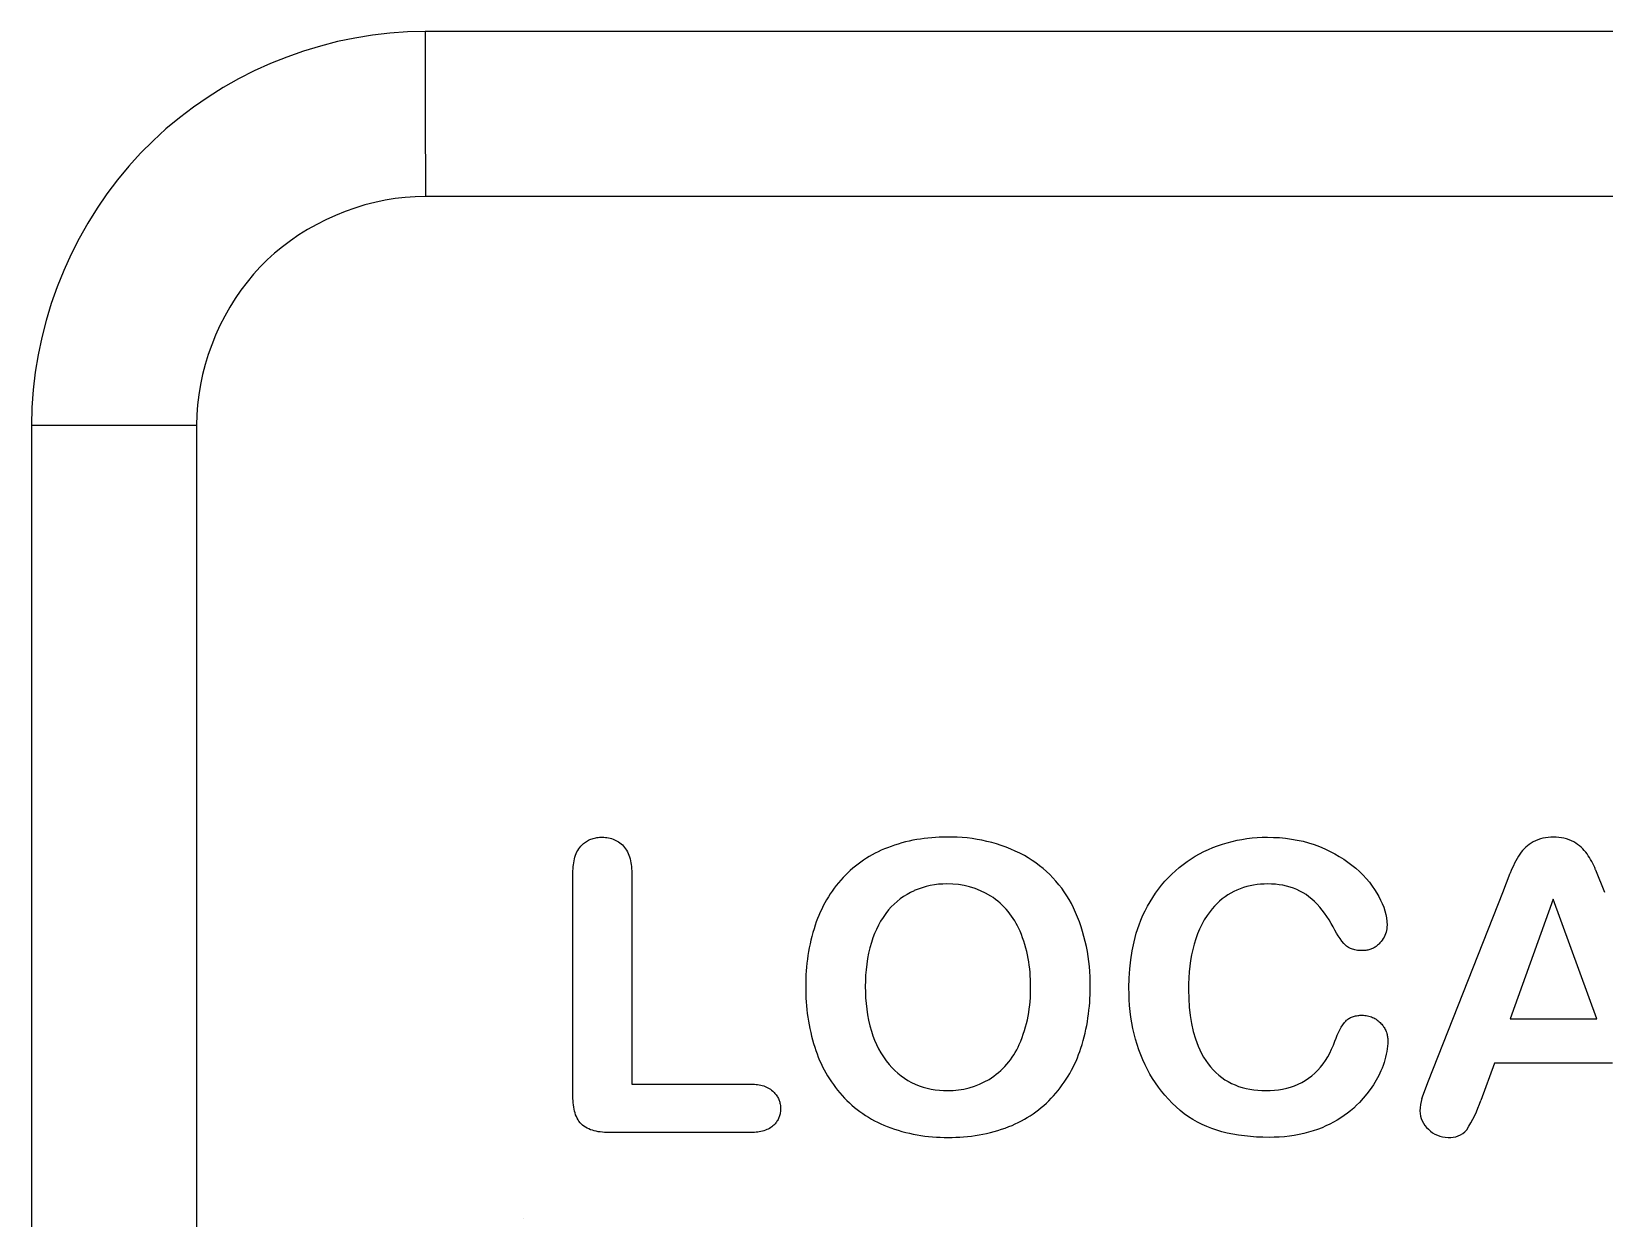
# Model space of a CAD drawing. Extents: x 0 to 290, y 0 to 931.
# Drawn here: x 182.75 to 189.14, y 795.19 to 800.02 of the extents above; entities that cross this region are included whole.
import ezdxf

# ---------------------------------------------------------------- set-up
doc = ezdxf.new("R2010")
doc.units = 0
doc.layers.add('-15N-THT. THIẾT BỊ ĐÓNG MỞ', color=40, linetype='CONTINUOUS')

# ---------------------------------------------------------------- blocks, each defined once
blk = doc.blocks.new('06 - N - SC VSD ATV630D55~D90N4')
at = {"layer": '-15N-THT. THIẾT BỊ ĐÓNG MỞ'}
for p, q in [((39.0642, 334.2934), (38.9938, 334.2787)), ((39.1351, 334.305), (39.0642, 334.2934)), ((39.2065, 334.3133), (39.1351, 334.305)), ((39.2782, 334.3184), (39.2065, 334.3133)), ((39.35, 334.3201), (39.2782, 334.3184)), ((46.15, 334.3201), (39.35, 334.3201)), ((39.35, 334.3201), (39.35, 334.3042)), ((39.35, 334.3042), (39.35, 334.285)), ((38.8554, 334.2399), (38.7875, 334.2161)), ((38.9242, 334.2609), (38.8554, 334.2399)), ((38.9938, 334.2787), (38.9242, 334.2609)), ((39.35, 334.285), (39.35, 334.2624)), ((39.35, 334.2624), (39.35, 334.2369)), ((39.35, 334.2369), (39.3501, 334.2083)), ((38.6554, 334.1595), (38.5913, 334.1269)), ((38.7208, 334.1892), (38.6554, 334.1595)), ((38.7875, 334.2161), (38.7208, 334.1892)), ((39.3501, 334.2083), (39.3501, 334.1769)), ((39.3501, 334.1769), (39.3501, 334.1429)), ((38.5913, 334.1269), (38.5287, 334.0917)), ((39.3501, 334.1429), (39.3501, 334.1064)), ((39.3501, 334.1064), (39.3501, 334.0677)), ((38.4678, 334.0536), (38.4087, 334.0129)), ((38.5287, 334.0917), (38.4678, 334.0536)), ((39.3501, 334.0677), (39.3501, 334.0267)), ((38.3515, 333.9697), (38.2965, 333.9239)), ((38.4087, 334.0129), (38.3515, 333.9697)), ((39.3501, 334.0267), (39.3502, 333.9839)), ((39.3502, 333.9839), (39.3502, 333.9394)), ((38.2965, 333.9239), (38.2437, 333.8758)), ((39.3502, 333.9394), (39.3502, 333.8934)), ((38.2437, 333.8758), (38.1932, 333.8252)), ((39.3502, 333.8934), (39.3502, 333.8461)), ((39.3502, 333.8461), (39.3503, 333.7978)), ((38.1932, 333.8252), (38.1452, 333.7725)), ((39.3503, 333.7978), (39.3503, 333.7487)), ((38.0997, 333.7176), (38.0566, 333.6606)), ((38.1452, 333.7725), (38.0997, 333.7176)), ((39.3503, 333.7487), (39.3503, 333.6991)), ((38.0566, 333.6606), (38.0162, 333.6017)), ((39.3095, 333.6483), (39.2687, 333.6454)), ((39.35, 333.6493), (39.3095, 333.6483)), ((46.1494, 333.6493), (39.35, 333.6493)), ((39.3503, 333.6991), (39.3503, 333.6493)), ((38.0162, 333.6017), (37.9783, 333.5409)), ((39.0244, 333.5884), (38.985, 333.5726)), ((39.0643, 333.6025), (39.0244, 333.5884)), ((39.1048, 333.6148), (39.0643, 333.6025)), ((39.1456, 333.6252), (39.1048, 333.6148)), ((39.1866, 333.6339), (39.1456, 333.6252)), ((39.2277, 333.6406), (39.1866, 333.6339)), ((39.2687, 333.6454), (39.2277, 333.6406)), ((37.9783, 333.5409), (37.9431, 333.4785)), ((38.9087, 333.536), (38.872, 333.5153)), ((38.9464, 333.5551), (38.9087, 333.536)), ((38.985, 333.5726), (38.9464, 333.5551)), ((37.9431, 333.4785), (37.9106, 333.4144)), ((38.8022, 333.4697), (38.7693, 333.4449)), ((38.8364, 333.4932), (38.8022, 333.4697)), ((38.872, 333.5153), (38.8364, 333.4932)), ((37.9106, 333.4144), (37.881, 333.349)), ((38.7079, 333.3915), (38.6793, 333.3629)), ((38.7379, 333.4188), (38.7079, 333.3915)), ((38.7693, 333.4449), (38.7379, 333.4188)), ((37.881, 333.349), (37.8542, 333.2823)), ((38.652, 333.333), (38.626, 333.3017)), ((38.6793, 333.3629), (38.652, 333.333)), ((37.8542, 333.2823), (37.8303, 333.2145)), ((38.6012, 333.269), (38.5778, 333.2349)), ((38.626, 333.3017), (38.6012, 333.269)), ((37.8303, 333.2145), (37.8094, 333.1457)), ((38.5557, 333.1995), (38.535, 333.1627)), ((38.5778, 333.2349), (38.5557, 333.1995)), ((37.8094, 333.1457), (37.7915, 333.0761)), ((38.535, 333.1627), (38.5158, 333.1249)), ((37.7915, 333.0761), (37.7768, 333.0058)), ((38.4982, 333.0863), (38.4823, 333.0469)), ((38.5158, 333.1249), (38.4982, 333.0863)), ((38.4823, 333.0469), (38.4682, 333.0069)), ((37.7768, 333.0058), (37.7652, 332.9349)), ((38.4558, 332.9665), (38.4453, 332.9256)), ((38.4682, 333.0069), (38.4558, 332.9665)), ((37.7652, 332.9349), (37.7568, 332.8635)), ((38.4366, 332.8846), (38.4298, 332.8435)), ((38.4453, 332.9256), (38.4366, 332.8846)), ((37.7568, 332.8635), (37.7517, 332.7918)), ((38.4298, 332.8435), (38.4248, 332.8024)), ((37.7517, 332.7918), (37.7499, 332.72)), ((38.4218, 332.7615), (38.4207, 332.7193)), ((38.4248, 332.8024), (38.4218, 332.7615)), ((37.7499, 332.72), (37.7499, 325.92)), ((37.7499, 332.72), (37.7658, 332.72)), ((37.7658, 332.72), (37.7851, 332.72)), ((37.7851, 332.72), (37.8076, 332.7199)), ((37.8076, 332.7199), (37.8332, 332.7198)), ((37.8332, 332.7198), (37.8617, 332.7198)), ((37.8617, 332.7198), (37.8931, 332.7198)), ((37.8931, 332.7198), (37.9271, 332.7198)), ((37.9271, 332.7198), (37.9636, 332.7197)), ((37.9636, 332.7197), (38.0024, 332.7197)), ((38.0024, 332.7197), (38.0433, 332.7197)), ((38.0433, 332.7197), (38.0861, 332.7196)), ((38.0861, 332.7196), (38.1307, 332.7196)), ((38.1307, 332.7196), (38.1767, 332.7195)), ((38.1767, 332.7195), (38.224, 332.7195)), ((38.224, 332.7195), (38.2723, 332.7195)), ((38.2723, 332.7195), (38.3213, 332.7194)), ((38.3213, 332.7194), (38.3709, 332.7194)), ((38.3709, 332.7194), (38.4207, 332.7193)), ((38.4207, 332.7194), (38.4207, 325.92)), ((40.001, 331.0254), (40.0051, 331.0282)), ((40.0051, 331.0282), (40.0094, 331.0307)), ((40.0094, 331.0307), (40.0138, 331.033)), ((40.0138, 331.033), (40.0183, 331.0351)), ((40.0183, 331.0351), (40.0229, 331.037)), ((40.0229, 331.037), (40.0276, 331.0387)), ((40.0276, 331.0387), (40.0324, 331.0403)), ((40.0324, 331.0403), (40.0374, 331.0416)), ((40.0374, 331.0416), (40.0424, 331.0426)), ((40.0424, 331.0426), (40.0475, 331.0435)), ((40.0475, 331.0435), (40.0526, 331.0442)), ((40.0526, 331.0442), (40.0578, 331.0446)), ((40.0578, 331.0446), (40.063, 331.0449)), ((40.063, 331.0449), (40.0683, 331.045)), ((40.0683, 331.045), (40.075, 331.0448)), ((40.0683, 331.045), (40.0683, 331.045)), ((40.075, 331.0448), (40.0816, 331.0444)), ((40.0816, 331.0444), (40.0882, 331.0436)), ((40.0882, 331.0436), (40.0946, 331.0425)), ((40.0946, 331.0425), (40.1009, 331.0411)), ((40.1009, 331.0411), (40.1071, 331.0394)), ((40.1071, 331.0394), (40.1131, 331.0373)), ((40.1131, 331.0373), (40.119, 331.0349)), ((40.119, 331.0349), (40.1248, 331.0322)), ((40.1248, 331.0322), (40.1303, 331.029)), ((40.1303, 331.029), (40.1357, 331.0256)), ((41.4695, 331.045), (41.4695, 331.045)), ((42.6084, 331.0226), (42.6282, 331.0278)), ((42.6282, 331.0278), (42.6482, 331.0324)), ((42.6482, 331.0324), (42.6684, 331.0362)), ((42.6684, 331.0362), (42.6888, 331.0394)), ((42.6888, 331.0394), (42.7093, 331.0419)), ((42.7093, 331.0419), (42.73, 331.0436)), ((42.73, 331.0436), (42.7508, 331.0447)), ((42.7508, 331.0447), (42.7717, 331.045)), ((42.7717, 331.045), (42.7965, 331.0445)), ((42.7717, 331.045), (42.7717, 331.045)), ((42.7965, 331.0445), (42.8211, 331.0432)), ((42.8211, 331.0432), (42.8454, 331.0409)), ((42.8454, 331.0409), (42.8694, 331.0377)), ((42.8694, 331.0377), (42.8931, 331.0335)), ((42.8931, 331.0335), (42.9164, 331.0283)), ((42.9164, 331.0283), (42.9393, 331.0221)), ((43.9339, 331.045), (43.9339, 331.045)), ((39.9561, 330.9568), (39.9582, 330.9642)), ((39.9582, 330.9642), (39.9605, 330.9714)), ((39.9605, 330.9714), (39.9632, 330.9784)), ((39.9632, 330.9784), (39.9663, 330.9851)), ((39.9663, 330.9851), (39.9697, 330.9916)), ((39.9697, 330.9916), (39.9735, 330.9977)), ((39.9735, 330.9977), (39.9777, 331.0034)), ((39.9777, 331.0034), (39.9822, 331.0088)), ((39.9822, 331.0088), (39.9857, 331.0125)), ((39.9822, 331.0088), (39.9822, 331.0088)), ((39.9857, 331.0125), (39.9893, 331.016)), ((39.9893, 331.016), (39.993, 331.0193)), ((39.993, 331.0193), (39.9969, 331.0224)), ((39.9969, 331.0224), (40.001, 331.0254)), ((40.1357, 331.0256), (40.1409, 331.0218)), ((40.1409, 331.0218), (40.1459, 331.0177)), ((40.1459, 331.0177), (40.1507, 331.0134)), ((40.1507, 331.0134), (40.1552, 331.0088)), ((40.1552, 331.0088), (40.1599, 331.0034)), ((40.1552, 331.0088), (40.1552, 331.0088)), ((40.1599, 331.0034), (40.1642, 330.9977)), ((40.1642, 330.9977), (40.1681, 330.9917)), ((40.1681, 330.9917), (40.1717, 330.9854)), ((40.1717, 330.9854), (40.1749, 330.9787)), ((40.1749, 330.9787), (40.1777, 330.9718)), ((40.1777, 330.9718), (40.1802, 330.9646)), ((40.1802, 330.9646), (40.1824, 330.9571)), ((41.2281, 331.0023), (41.2281, 331.0023)), ((41.7842, 330.9702), (41.7842, 330.9702)), ((42.4617, 330.9568), (42.4786, 330.9674)), ((42.4786, 330.9674), (42.496, 330.9772)), ((42.496, 330.9772), (42.5138, 330.9864)), ((42.5138, 330.9864), (42.532, 330.9949)), ((42.532, 330.9949), (42.5505, 331.0028)), ((42.5505, 331.0028), (42.5696, 331.0101)), ((42.5505, 331.0028), (42.5505, 331.0028)), ((42.5696, 331.0101), (42.5889, 331.0167)), ((42.5889, 331.0167), (42.6084, 331.0226)), ((42.9393, 331.0221), (42.9619, 331.0149)), ((42.9619, 331.0149), (42.9839, 331.0068)), ((42.9839, 331.0068), (43.0055, 330.9975)), ((43.0055, 330.9975), (43.0266, 330.9874)), ((43.0266, 330.9874), (43.0455, 330.9773)), ((43.0266, 330.9874), (43.0266, 330.9874)), ((43.0455, 330.9773), (43.0638, 330.9667)), ((43.0638, 330.9667), (43.0816, 330.9556)), ((43.7973, 330.9765), (43.7973, 330.9765)), ((43.851, 331.0257), (43.851, 331.0257)), ((44.0168, 331.0257), (44.0168, 331.0257)), ((44.0705, 330.9773), (44.0705, 330.9773)), ((39.95, 330.9001), (39.9501, 330.9086)), ((39.95, 329.9915), (39.95, 330.9001)), ((39.95, 330.9001), (39.95, 330.9001)), ((39.9501, 330.9086), (39.9505, 330.917)), ((39.9505, 330.917), (39.951, 330.9253)), ((39.951, 330.9253), (39.9519, 330.9334)), ((39.9519, 330.9334), (39.953, 330.9414)), ((39.953, 330.9414), (39.9544, 330.9491)), ((39.9544, 330.9491), (39.9561, 330.9568)), ((40.1824, 330.9571), (40.1842, 330.9495)), ((40.1842, 330.9495), (40.1858, 330.9415)), ((40.1858, 330.9415), (40.187, 330.9335)), ((40.187, 330.9335), (40.1879, 330.9253)), ((40.1879, 330.9253), (40.1885, 330.917)), ((40.1885, 330.917), (40.1889, 330.9086)), ((40.1889, 330.9086), (40.189, 330.9001)), ((40.189, 330.9001), (40.189, 330.0414)), ((40.189, 330.9001), (40.189, 330.9001)), ((42.3835, 330.8949), (42.3982, 330.9086)), ((42.3982, 330.9086), (42.4134, 330.9216)), ((42.4134, 330.9216), (42.4291, 330.9339)), ((42.4291, 330.9339), (42.4451, 330.9457)), ((42.4451, 330.9457), (42.4617, 330.9568)), ((43.0816, 330.9556), (43.0987, 330.9439)), ((43.0987, 330.9439), (43.1151, 330.9316)), ((43.1151, 330.9316), (43.1309, 330.9188)), ((43.1309, 330.9188), (43.1459, 330.9054)), ((43.1459, 330.9054), (43.1602, 330.8914)), ((43.7279, 330.8205), (43.7585, 330.8993)), ((43.7585, 330.8993), (43.7585, 330.8993)), ((44.1053, 330.913), (44.1415, 330.8221)), ((44.1053, 330.913), (44.1053, 330.913)), ((41.0476, 330.881), (41.0476, 330.881)), ((41.4695, 330.8551), (41.4695, 330.8551)), ((42.3172, 330.8177), (42.3293, 330.8343)), ((42.3293, 330.8343), (42.342, 330.8503)), ((42.342, 330.8503), (42.3554, 330.8658)), ((42.3554, 330.8658), (42.3693, 330.8808)), ((42.3693, 330.8808), (42.3835, 330.8949)), ((42.3693, 330.8808), (42.3693, 330.8808)), ((42.661, 330.8356), (42.6481, 330.8302)), ((42.6742, 330.8402), (42.661, 330.8356)), ((42.6876, 330.8442), (42.6742, 330.8402)), ((42.7014, 330.8476), (42.6876, 330.8442)), ((42.7154, 330.8503), (42.7014, 330.8476)), ((42.7296, 330.8524), (42.7154, 330.8503)), ((42.7441, 330.8539), (42.7296, 330.8524)), ((42.7586, 330.8548), (42.7441, 330.8539)), ((42.7733, 330.8551), (42.7586, 330.8548)), ((42.7889, 330.8547), (42.7733, 330.8551)), ((42.7733, 330.8551), (42.7733, 330.8551)), ((42.8043, 330.8537), (42.7889, 330.8547)), ((42.8196, 330.852), (42.8043, 330.8537)), ((42.8346, 330.8497), (42.8196, 330.852)), ((42.8493, 330.8465), (42.8346, 330.8497)), ((42.8636, 330.8426), (42.8493, 330.8465)), ((42.8776, 330.8379), (42.8636, 330.8426)), ((42.8911, 330.8325), (42.8776, 330.8379)), ((43.1602, 330.8914), (43.1736, 330.8769)), ((43.1736, 330.8769), (43.1863, 330.8617)), ((43.1863, 330.8617), (43.198, 330.846)), ((43.198, 330.846), (43.2075, 330.8321)), ((43.198, 330.846), (43.198, 330.846)), ((41.3367, 330.8277), (41.3367, 330.8277)), ((41.6474, 330.806), (41.6474, 330.806)), ((42.2846, 330.765), (42.2948, 330.783)), ((42.2948, 330.783), (42.3057, 330.8006)), ((42.3057, 330.8006), (42.3172, 330.8177)), ((42.5671, 330.7751), (42.5571, 330.7649)), ((42.5775, 330.7848), (42.5671, 330.7751)), ((42.5884, 330.7939), (42.5775, 330.7848)), ((42.5996, 330.8024), (42.5884, 330.7939)), ((42.6112, 330.8104), (42.5996, 330.8024)), ((42.6232, 330.8176), (42.6112, 330.8104)), ((42.6355, 330.8243), (42.6232, 330.8176)), ((42.6481, 330.8302), (42.6355, 330.8243)), ((42.9041, 330.8263), (42.8911, 330.8325)), ((42.9166, 330.8194), (42.9041, 330.8263)), ((42.9287, 330.8116), (42.9166, 330.8194)), ((42.9405, 330.8029), (42.9287, 330.8116)), ((42.9287, 330.8116), (42.9287, 330.8116)), ((42.952, 330.7934), (42.9405, 330.8029)), ((42.9632, 330.7832), (42.952, 330.7934)), ((42.974, 330.7723), (42.9632, 330.7832)), ((42.9844, 330.7607), (42.974, 330.7723)), ((43.2075, 330.8321), (43.2163, 330.8181)), ((43.2163, 330.8181), (43.2245, 330.8039)), ((43.2245, 330.8039), (43.2319, 330.7897)), ((43.2319, 330.7897), (43.2385, 330.7753)), ((43.2385, 330.7753), (43.2442, 330.7607)), ((43.4261, 330.0543), (43.7279, 330.8205)), ((43.7279, 330.8205), (43.7279, 330.8205)), ((43.9323, 330.7931), (43.7576, 330.3062)), ((43.9323, 330.7931), (43.9323, 330.7931)), ((44.1102, 330.3062), (43.9323, 330.7931)), ((41.2323, 330.7495), (41.2323, 330.7495)), ((41.9838, 330.7585), (41.9838, 330.7585)), ((42.2503, 330.6884), (42.2579, 330.7082)), ((42.2579, 330.7082), (42.2662, 330.7275)), ((42.2662, 330.7275), (42.2751, 330.7464)), ((42.2751, 330.7464), (42.2846, 330.765)), ((42.5153, 330.709), (42.5052, 330.6908)), ((42.5265, 330.7265), (42.5153, 330.709)), ((42.5385, 330.743), (42.5265, 330.7265)), ((42.5476, 330.7542), (42.5385, 330.743)), ((42.5385, 330.743), (42.5385, 330.743)), ((42.5571, 330.7649), (42.5476, 330.7542)), ((42.9944, 330.7485), (42.9844, 330.7607)), ((43.0041, 330.7358), (42.9944, 330.7485)), ((43.0133, 330.7225), (43.0041, 330.7358)), ((43.0221, 330.7089), (43.0133, 330.7225)), ((43.0306, 330.6948), (43.0221, 330.7089)), ((43.2442, 330.7607), (43.249, 330.7461)), ((43.249, 330.7461), (43.2528, 330.7314)), ((43.2528, 330.7314), (43.2556, 330.7167)), ((43.2556, 330.7167), (43.2573, 330.7021)), ((40.9343, 330.6877), (40.9343, 330.6877)), ((41.7668, 330.6625), (41.7668, 330.6625)), ((42.2297, 330.6195), (42.2391, 330.6545)), ((42.2391, 330.6545), (42.2503, 330.6884)), ((42.2503, 330.6884), (42.2503, 330.6884)), ((42.4878, 330.652), (42.4804, 330.6316)), ((42.496, 330.6717), (42.4878, 330.652)), ((42.5052, 330.6908), (42.496, 330.6717)), ((43.0386, 330.6802), (43.0306, 330.6948)), ((43.0455, 330.6676), (43.0386, 330.6802)), ((43.0386, 330.6802), (43.0386, 330.6802)), ((43.0526, 330.6554), (43.0455, 330.6676)), ((43.0598, 330.6437), (43.0526, 330.6554)), ((43.0672, 330.6327), (43.0598, 330.6437)), ((43.2491, 330.6456), (43.2459, 330.6391)), ((43.2518, 330.6523), (43.2491, 330.6456)), ((43.254, 330.6592), (43.2518, 330.6523)), ((43.2557, 330.6661), (43.254, 330.6592)), ((43.2569, 330.6732), (43.2557, 330.6661)), ((43.2576, 330.6803), (43.2569, 330.6732)), ((43.2573, 330.7021), (43.2578, 330.6877)), ((43.2578, 330.6877), (43.2576, 330.6803)), ((43.2578, 330.6877), (43.2578, 330.6877)), ((41.1629, 330.6176), (41.1629, 330.6176)), ((42.2164, 330.547), (42.2221, 330.5837)), ((42.2221, 330.5837), (42.2297, 330.6195)), ((42.4685, 330.5889), (42.4637, 330.5668)), ((42.474, 330.6105), (42.4685, 330.5889)), ((42.4804, 330.6316), (42.474, 330.6105)), ((43.0746, 330.6225), (43.0672, 330.6327)), ((43.0821, 330.6135), (43.0746, 330.6225)), ((43.0896, 330.6056), (43.0821, 330.6135)), ((43.093, 330.6026), (43.0896, 330.6056)), ((43.0896, 330.6056), (43.0896, 330.6056)), ((43.0967, 330.5998), (43.093, 330.6026)), ((43.1006, 330.5973), (43.0967, 330.5998)), ((43.1046, 330.595), (43.1006, 330.5973)), ((43.1089, 330.5929), (43.1046, 330.595)), ((43.1134, 330.5911), (43.1089, 330.5929)), ((43.118, 330.5895), (43.1134, 330.5911)), ((43.1227, 330.5881), (43.118, 330.5895)), ((43.1276, 330.5869), (43.1227, 330.5881)), ((43.1325, 330.5859), (43.1276, 330.5869)), ((43.1376, 330.5851), (43.1325, 330.5859)), ((43.1428, 330.5846), (43.1376, 330.5851)), ((43.1481, 330.5842), (43.1428, 330.5846)), ((43.1534, 330.5839), (43.1481, 330.5842)), ((43.1589, 330.5839), (43.1534, 330.5839)), ((43.1631, 330.5839), (43.1589, 330.5839)), ((43.1589, 330.5838), (43.1589, 330.5838)), ((43.1672, 330.5842), (43.1631, 330.5839)), ((43.1714, 330.5846), (43.1672, 330.5842)), ((43.1755, 330.5852), (43.1714, 330.5846)), ((43.1796, 330.586), (43.1755, 330.5852)), ((43.1836, 330.587), (43.1796, 330.586)), ((43.1876, 330.5881), (43.1836, 330.587)), ((43.1915, 330.5895), (43.1876, 330.5881)), ((43.1953, 330.591), (43.1915, 330.5895)), ((43.199, 330.5926), (43.1953, 330.591)), ((43.2026, 330.5945), (43.199, 330.5926)), ((43.2062, 330.5965), (43.2026, 330.5945)), ((43.2097, 330.5987), (43.2062, 330.5965)), ((43.2131, 330.6011), (43.2097, 330.5987)), ((43.2164, 330.6036), (43.2131, 330.6011)), ((43.2197, 330.6063), (43.2164, 330.6036)), ((43.2228, 330.6092), (43.2197, 330.6063)), ((43.2259, 330.6121), (43.2228, 330.6092)), ((43.2289, 330.6152), (43.2259, 330.6121)), ((43.2337, 330.6208), (43.2289, 330.6152)), ((43.2289, 330.6152), (43.2289, 330.6152)), ((43.2382, 330.6267), (43.2337, 330.6208)), ((43.2423, 330.6327), (43.2382, 330.6267)), ((43.2459, 330.6391), (43.2423, 330.6327)), ((42.2123, 330.5097), (42.2164, 330.547)), ((42.4567, 330.5211), (42.4543, 330.4977)), ((42.4598, 330.5442), (42.4567, 330.5211)), ((42.4637, 330.5668), (42.4598, 330.5442)), ((42.2092, 330.4333), (42.2099, 330.4718)), ((42.2099, 330.4718), (42.2123, 330.5097)), ((42.4527, 330.4738), (42.4517, 330.4497)), ((42.4543, 330.4977), (42.4527, 330.4738)), ((40.8957, 330.4382), (40.8957, 330.4382)), ((41.1379, 330.4382), (41.1379, 330.4382)), ((41.8092, 330.4382), (41.8092, 330.4382)), ((42.0514, 330.4365), (42.0514, 330.4365)), ((42.2094, 330.409), (42.2092, 330.4333)), ((42.2092, 330.4333), (42.2092, 330.4333)), ((42.2103, 330.3848), (42.2094, 330.409)), ((42.4517, 330.4497), (42.4514, 330.4253)), ((42.4514, 330.4253), (42.4521, 330.3896)), ((42.4514, 330.4253), (42.4514, 330.4253)), ((42.4521, 330.3896), (42.4542, 330.3546)), ((42.2118, 330.3608), (42.2103, 330.3848)), ((42.2141, 330.337), (42.2118, 330.3608)), ((42.217, 330.3135), (42.2141, 330.337)), ((42.4542, 330.3546), (42.4579, 330.3205)), ((42.2207, 330.2903), (42.217, 330.3135)), ((42.2252, 330.2675), (42.2207, 330.2903)), ((42.2303, 330.2456), (42.2252, 330.2675)), ((42.2252, 330.2675), (42.2252, 330.2675)), ((42.4579, 330.3205), (42.4632, 330.2874)), ((42.4632, 330.2874), (42.4702, 330.2555)), ((43.0603, 330.2514), (43.0658, 330.2623)), ((43.0658, 330.2623), (43.0717, 330.2728)), ((43.0717, 330.2728), (43.0779, 330.2826)), ((43.0779, 330.2826), (43.0846, 330.2919)), ((43.0846, 330.2919), (43.0871, 330.295)), ((43.0846, 330.2919), (43.0846, 330.2919)), ((43.0871, 330.295), (43.0898, 330.2979)), ((43.0898, 330.2979), (43.0927, 330.3007)), ((43.0927, 330.3007), (43.0958, 330.3033)), ((43.0958, 330.3033), (43.099, 330.3058)), ((43.099, 330.3058), (43.1024, 330.308)), ((43.1024, 330.308), (43.1059, 330.3101)), ((43.1059, 330.3101), (43.1096, 330.312)), ((43.1096, 330.312), (43.1134, 330.3137)), ((43.1134, 330.3137), (43.1173, 330.3152)), ((43.1173, 330.3152), (43.1214, 330.3166)), ((43.1214, 330.3166), (43.1256, 330.3177)), ((43.1256, 330.3177), (43.1299, 330.3188)), ((43.1299, 330.3188), (43.1343, 330.3196)), ((43.1343, 330.3196), (43.1387, 330.3203)), ((43.1387, 330.3203), (43.1433, 330.3208)), ((43.1433, 330.3208), (43.1479, 330.3212)), ((43.1479, 330.3212), (43.1525, 330.3214)), ((43.1525, 330.3214), (43.1572, 330.3215)), ((43.1572, 330.3215), (43.1627, 330.3213)), ((43.1572, 330.3215), (43.1572, 330.3215)), ((43.1627, 330.3213), (43.1681, 330.3209)), ((43.1681, 330.3209), (43.1734, 330.3202)), ((43.1734, 330.3202), (43.1787, 330.3193)), ((43.1787, 330.3193), (43.1839, 330.318)), ((43.1839, 330.318), (43.189, 330.3166)), ((43.189, 330.3166), (43.194, 330.3147)), ((43.194, 330.3147), (43.199, 330.3127)), ((43.199, 330.3127), (43.2038, 330.3104)), ((43.2038, 330.3104), (43.2085, 330.3077)), ((43.2085, 330.3077), (43.2131, 330.3049)), ((43.2131, 330.3049), (43.2176, 330.3018)), ((43.2176, 330.3018), (43.2219, 330.2985)), ((43.2219, 330.2985), (43.2261, 330.295)), ((43.2261, 330.295), (43.2301, 330.2912)), ((43.2301, 330.2913), (43.2301, 330.2913)), ((43.2301, 330.2912), (43.2332, 330.2882)), ((43.2332, 330.2882), (43.2361, 330.285)), ((43.2361, 330.285), (43.239, 330.2817)), ((43.239, 330.2817), (43.2416, 330.2782)), ((43.2416, 330.2782), (43.2441, 330.2748)), ((43.2441, 330.2748), (43.2465, 330.2712)), ((43.2465, 330.2712), (43.2486, 330.2674)), ((43.2486, 330.2674), (43.2506, 330.2637)), ((43.2506, 330.2637), (43.2524, 330.2599)), ((43.2524, 330.2599), (43.2541, 330.2559)), ((43.7576, 330.3062), (43.7576, 330.3062)), ((43.7576, 330.3062), (44.1102, 330.3062)), ((44.1102, 330.3062), (44.1102, 330.3062)), ((41.1628, 330.2562), (41.1628, 330.2562)), ((41.7634, 330.2023), (41.7634, 330.2023)), ((42.236, 330.2239), (42.2303, 330.2456)), ((42.2423, 330.2025), (42.236, 330.2239)), ((42.2494, 330.1814), (42.2423, 330.2025)), ((42.4702, 330.2555), (42.4792, 330.225)), ((42.4792, 330.225), (42.49, 330.1959)), ((42.49, 330.1959), (42.4969, 330.1805)), ((42.49, 330.1959), (42.49, 330.1959)), ((43.0328, 330.1833), (43.0398, 330.1996)), ((43.0398, 330.1996), (43.0461, 330.2164)), ((43.0461, 330.2164), (43.0505, 330.2283)), ((43.0461, 330.2164), (43.0461, 330.2164)), ((43.0505, 330.2283), (43.0552, 330.24)), ((43.0552, 330.24), (43.0603, 330.2514)), ((43.2541, 330.2559), (43.2556, 330.2519)), ((43.2556, 330.2519), (43.2569, 330.2478)), ((43.2569, 330.2478), (43.258, 330.2436)), ((43.258, 330.2436), (43.2589, 330.2394)), ((43.26, 330.1958), (43.2588, 330.1847)), ((43.2589, 330.2394), (43.2597, 330.2351)), ((43.2597, 330.2351), (43.2603, 330.2308)), ((43.2608, 330.2068), (43.26, 330.1958)), ((43.2603, 330.2308), (43.2607, 330.2264)), ((43.2607, 330.2264), (43.261, 330.222)), ((43.2611, 330.2176), (43.2608, 330.2068)), ((43.261, 330.222), (43.2611, 330.2176)), ((43.2611, 330.2176), (43.2611, 330.2176)), ((40.9326, 330.191), (40.9326, 330.191)), ((42.0141, 330.1879), (42.0141, 330.1879)), ((42.2571, 330.1606), (42.2494, 330.1814)), ((42.2656, 330.1401), (42.2571, 330.1606)), ((42.2748, 330.1201), (42.2656, 330.1401)), ((42.4969, 330.1805), (42.5044, 330.1656)), ((42.5044, 330.1656), (42.5124, 330.1512)), ((42.5124, 330.1512), (42.5211, 330.1374)), ((42.5211, 330.1374), (42.5304, 330.1241)), ((42.9979, 330.1236), (43.0077, 330.1376)), ((43.0077, 330.1376), (43.0168, 330.1522)), ((43.0168, 330.1522), (43.0251, 330.1675)), ((43.0251, 330.1675), (43.0328, 330.1833)), ((43.249, 330.14), (43.2456, 330.1288)), ((43.2521, 330.1512), (43.249, 330.14)), ((43.2548, 330.1625), (43.2521, 330.1512)), ((43.257, 330.1736), (43.2548, 330.1625)), ((43.2588, 330.1847), (43.257, 330.1736)), ((41.2345, 330.1211), (41.2345, 330.1211)), ((42.2844, 330.1011), (42.2748, 330.1201)), ((42.2748, 330.1201), (42.2748, 330.1201)), ((42.2946, 330.0824), (42.2844, 330.1011)), ((42.3055, 330.0642), (42.2946, 330.0824)), ((42.5304, 330.1241), (42.5404, 330.1115)), ((42.5404, 330.1115), (42.551, 330.0995)), ((42.551, 330.0995), (42.5622, 330.0884)), ((42.5622, 330.0884), (42.574, 330.0779)), ((42.574, 330.0779), (42.5863, 330.0682)), ((42.5863, 330.0682), (42.5992, 330.0594)), ((42.9391, 330.0655), (42.9522, 330.0755)), ((42.9522, 330.0755), (42.9646, 330.0863)), ((42.9646, 330.0863), (42.9764, 330.0979)), ((42.9764, 330.0979), (42.9875, 330.1103)), ((42.9875, 330.1103), (42.9979, 330.1236)), ((43.224, 330.076), (43.2138, 330.0569)), ((43.2329, 330.0953), (43.224, 330.076)), ((43.2375, 330.1064), (43.2329, 330.0953)), ((43.2329, 330.0953), (43.2329, 330.0953)), ((43.2417, 330.1176), (43.2375, 330.1064)), ((43.2456, 330.1288), (43.2417, 330.1176)), ((43.6949, 330.1267), (43.6385, 329.9754)), ((44.1745, 330.1267), (43.6949, 330.1267)), ((43.6949, 330.1267), (43.6949, 330.1267)), ((40.189, 330.0414), (40.6735, 330.0414)), ((40.189, 330.0414), (40.189, 330.0414)), ((40.6735, 330.0414), (40.6804, 330.0412)), ((40.6735, 330.0414), (40.6735, 330.0414)), ((40.6804, 330.0412), (40.6872, 330.0409)), ((40.6872, 330.0409), (40.6939, 330.0404)), ((40.6939, 330.0404), (40.7005, 330.0396)), ((40.7005, 330.0396), (40.707, 330.0386)), ((40.707, 330.0386), (40.7133, 330.0373)), ((40.7133, 330.0373), (40.7194, 330.0357)), ((40.7194, 330.0357), (40.7254, 330.0339)), ((40.7254, 330.0339), (40.7312, 330.0317)), ((40.7312, 330.0317), (40.7369, 330.0293)), ((40.7369, 330.0293), (40.7424, 330.0267)), ((40.7424, 330.0267), (40.7476, 330.0236)), ((40.7476, 330.0236), (40.7526, 330.0204)), ((40.7526, 330.0204), (40.7574, 330.0168)), ((40.7574, 330.0168), (40.7619, 330.013)), ((40.7619, 330.013), (40.765, 330.0101)), ((40.7619, 330.013), (40.7619, 330.013)), ((40.765, 330.0101), (40.768, 330.007)), ((40.768, 330.007), (40.7709, 330.0038)), ((40.7709, 330.0038), (40.7736, 330.0006)), ((41.3407, 330.0414), (41.3407, 330.0414)), ((41.4727, 330.0148), (41.4727, 330.0148)), ((41.6409, 330.0607), (41.6409, 330.0607)), ((42.3169, 330.0465), (42.3055, 330.0642)), ((42.3289, 330.0292), (42.3169, 330.0465)), ((42.3416, 330.0125), (42.3289, 330.0292)), ((42.3548, 329.9963), (42.3416, 330.0125)), ((42.5992, 330.0594), (42.6125, 330.0514)), ((42.5992, 330.0594), (42.5992, 330.0594)), ((42.6125, 330.0514), (42.6262, 330.0443)), ((42.6262, 330.0443), (42.6403, 330.038)), ((42.6403, 330.038), (42.6548, 330.0324)), ((42.6548, 330.0324), (42.6697, 330.0276)), ((42.6697, 330.0276), (42.685, 330.0236)), ((42.685, 330.0236), (42.7006, 330.0204)), ((42.7006, 330.0204), (42.7165, 330.0179)), ((42.7165, 330.0179), (42.7326, 330.0162)), ((42.7326, 330.0162), (42.7489, 330.0151)), ((42.7489, 330.0151), (42.7653, 330.0148)), ((42.7653, 330.0148), (42.7827, 330.0152)), ((42.7653, 330.0148), (42.7653, 330.0148)), ((42.7827, 330.0152), (42.8, 330.0163)), ((42.8, 330.0163), (42.8169, 330.0183)), ((42.8169, 330.0183), (42.8336, 330.0211)), ((42.8336, 330.0211), (42.85, 330.0248)), ((42.85, 330.0248), (42.866, 330.0293)), ((42.866, 330.0293), (42.8817, 330.0348)), ((42.8817, 330.0348), (42.8969, 330.0412)), ((42.8969, 330.0412), (42.9115, 330.0484)), ((42.9115, 330.0484), (42.9256, 330.0566)), ((42.9256, 330.0566), (42.9391, 330.0655)), ((42.9391, 330.0655), (42.9391, 330.0655)), ((43.1897, 330.0196), (43.1761, 330.0015)), ((43.2023, 330.038), (43.1897, 330.0196)), ((43.2138, 330.0569), (43.2023, 330.038)), ((43.3992, 329.9827), (43.4261, 330.0543)), ((43.4261, 330.0543), (43.4261, 330.0543)), ((39.9501, 329.9826), (39.95, 329.9915)), ((39.95, 329.9915), (39.95, 329.9915)), ((39.9505, 329.9739), (39.9501, 329.9826)), ((39.9511, 329.9652), (39.9505, 329.9739)), ((39.952, 329.9567), (39.9511, 329.9652)), ((39.9532, 329.9482), (39.952, 329.9567)), ((39.9546, 329.94), (39.9532, 329.9482)), ((39.9564, 329.932), (39.9546, 329.94)), ((40.7736, 330.0006), (40.7762, 329.9972)), ((40.7762, 329.9972), (40.7785, 329.9938)), ((40.7785, 329.9938), (40.7808, 329.9903)), ((40.7808, 329.9903), (40.7828, 329.9867)), ((40.7828, 329.9867), (40.7847, 329.9831)), ((40.7847, 329.9831), (40.7864, 329.9793)), ((40.7864, 329.9793), (40.7879, 329.9755)), ((40.7879, 329.9755), (40.7892, 329.9715)), ((40.7892, 329.9715), (40.7903, 329.9675)), ((40.7903, 329.9675), (40.7913, 329.9634)), ((40.7913, 329.9634), (40.7921, 329.9593)), ((40.7921, 329.9593), (40.7927, 329.9551)), ((40.7927, 329.9551), (40.7931, 329.9509)), ((40.7931, 329.9509), (40.7934, 329.9466)), ((40.7934, 329.9466), (40.7935, 329.9424)), ((40.7935, 329.9424), (40.7934, 329.938)), ((40.7935, 329.9424), (40.7935, 329.9424)), ((41.0433, 329.9951), (41.0433, 329.9951)), ((41.9031, 329.9941), (41.9031, 329.9941)), ((42.3694, 329.9796), (42.3548, 329.9963)), ((42.3548, 329.9963), (42.3548, 329.9963)), ((42.3846, 329.9637), (42.3694, 329.9796)), ((42.4004, 329.9486), (42.3846, 329.9637)), ((42.4168, 329.9344), (42.4004, 329.9486)), ((43.1223, 329.9441), (43.1098, 329.9334)), ((43.1343, 329.9552), (43.1223, 329.9441)), ((43.1458, 329.9667), (43.1343, 329.9552)), ((43.1614, 329.9839), (43.1458, 329.9667)), ((43.1458, 329.9667), (43.1458, 329.9667)), ((43.1761, 330.0015), (43.1614, 329.9839)), ((43.3992, 329.9827), (43.3992, 329.9827)), ((43.6385, 329.9754), (43.6385, 329.9754)), ((39.9586, 329.9242), (39.9564, 329.932)), ((39.961, 329.9167), (39.9586, 329.9242)), ((39.9639, 329.9096), (39.961, 329.9167)), ((39.9671, 329.9028), (39.9639, 329.9096)), ((39.9706, 329.8964), (39.9671, 329.9028)), ((39.9746, 329.8903), (39.9706, 329.8964)), ((39.9789, 329.8846), (39.9746, 329.8903)), ((39.9836, 329.8794), (39.9789, 329.8846)), ((39.9888, 329.8746), (39.9836, 329.8794)), ((39.9836, 329.8794), (39.9836, 329.8794)), ((40.7688, 329.8775), (40.7658, 329.8746)), ((40.7716, 329.8805), (40.7688, 329.8775)), ((40.7742, 329.8837), (40.7716, 329.8805)), ((40.7767, 329.8871), (40.7742, 329.8837)), ((40.7791, 329.8905), (40.7767, 329.8871)), ((40.7813, 329.894), (40.7791, 329.8905)), ((40.7832, 329.8976), (40.7813, 329.894)), ((40.7851, 329.9014), (40.7832, 329.8976)), ((40.7867, 329.9051), (40.7851, 329.9014)), ((40.7881, 329.909), (40.7867, 329.9051)), ((40.7894, 329.913), (40.7881, 329.909)), ((40.7905, 329.917), (40.7894, 329.913)), ((40.7914, 329.9211), (40.7905, 329.917)), ((40.7922, 329.9252), (40.7914, 329.9211)), ((40.7927, 329.9295), (40.7922, 329.9252)), ((40.7931, 329.9338), (40.7927, 329.9295)), ((40.7934, 329.938), (40.7931, 329.9338)), ((42.4337, 329.9211), (42.4168, 329.9344)), ((42.4511, 329.9087), (42.4337, 329.9211)), ((42.4691, 329.8973), (42.4511, 329.9087)), ((42.4875, 329.8869), (42.4691, 329.8973)), ((42.4691, 329.8973), (42.4691, 329.8973)), ((42.5064, 329.8773), (42.4875, 329.8869)), ((42.5259, 329.8686), (42.5064, 329.8773)), ((43.0251, 329.8788), (43.0096, 329.8714)), ((43.0403, 329.8867), (43.0251, 329.8788)), ((43.055, 329.8951), (43.0403, 329.8867)), ((43.0694, 329.904), (43.055, 329.8951)), ((43.0833, 329.9133), (43.0694, 329.904)), ((43.0968, 329.9231), (43.0833, 329.9133)), ((43.1098, 329.9334), (43.0968, 329.9231)), ((43.3914, 329.9327), (43.3914, 329.9327)), ((39.9945, 329.87), (39.9888, 329.8746)), ((40.0007, 329.866), (39.9945, 329.87)), ((40.0072, 329.8623), (40.0007, 329.866)), ((40.0141, 329.859), (40.0072, 329.8623)), ((40.0214, 329.8561), (40.0141, 329.859)), ((40.0289, 329.8536), (40.0214, 329.8561)), ((40.0366, 329.8514), (40.0289, 329.8536)), ((40.0446, 329.8496), (40.0366, 329.8514)), ((40.0528, 329.8481), (40.0446, 329.8496)), ((40.0612, 329.847), (40.0528, 329.8481)), ((40.0698, 329.8461), (40.0612, 329.847)), ((40.0786, 329.8454), (40.0698, 329.8461)), ((40.0875, 329.8451), (40.0786, 329.8454)), ((40.0965, 329.845), (40.0875, 329.8451)), ((40.6735, 329.845), (40.0965, 329.845)), ((40.0965, 329.845), (40.0965, 329.845)), ((40.6804, 329.8451), (40.6735, 329.845)), ((40.6735, 329.845), (40.6735, 329.845)), ((40.6872, 329.8454), (40.6804, 329.8451)), ((40.694, 329.8459), (40.6872, 329.8454)), ((40.7006, 329.8467), (40.694, 329.8459)), ((40.7071, 329.8476), (40.7006, 329.8467)), ((40.7135, 329.8488), (40.7071, 329.8476)), ((40.7198, 329.8503), (40.7135, 329.8488)), ((40.7259, 329.852), (40.7198, 329.8503)), ((40.7318, 329.854), (40.7259, 329.852)), ((40.7376, 329.8563), (40.7318, 329.854)), ((40.743, 329.8588), (40.7376, 329.8563)), ((40.7483, 329.8616), (40.743, 329.8588)), ((40.7534, 329.8647), (40.7483, 329.8616)), ((40.7582, 329.8681), (40.7534, 329.8647)), ((40.7627, 329.8718), (40.7582, 329.8681)), ((40.7658, 329.8746), (40.7627, 329.8718)), ((40.7627, 329.8718), (40.7627, 329.8718)), ((41.2265, 329.8694), (41.2265, 329.8694)), ((41.4743, 329.8249), (41.4743, 329.8249)), ((41.7214, 329.8685), (41.7214, 329.8685)), ((42.5458, 329.8607), (42.5259, 329.8686)), ((42.5662, 329.8537), (42.5458, 329.8607)), ((42.5871, 329.8476), (42.5662, 329.8537)), ((42.6083, 329.8425), (42.5871, 329.8476)), ((42.6313, 329.8378), (42.6083, 329.8425)), ((42.6083, 329.8425), (42.6083, 329.8425)), ((42.6547, 329.8339), (42.6313, 329.8378)), ((42.6786, 329.8306), (42.6547, 329.8339)), ((42.703, 329.8281), (42.6786, 329.8306)), ((42.7277, 329.8263), (42.703, 329.8281)), ((42.7528, 329.8252), (42.7277, 329.8263)), ((42.7782, 329.8249), (42.7528, 329.8252)), ((42.7992, 329.8252), (42.7782, 329.8249)), ((42.7782, 329.8249), (42.7782, 329.8249)), ((42.82, 329.8261), (42.7992, 329.8252)), ((42.8406, 329.8277), (42.82, 329.8261)), ((42.8609, 329.8299), (42.8406, 329.8277)), ((42.8809, 329.8328), (42.8609, 329.8299)), ((42.9006, 329.8363), (42.8809, 329.8328)), ((42.92, 329.8406), (42.9006, 329.8363)), ((42.939, 329.8455), (42.92, 329.8406)), ((42.9577, 329.8511), (42.939, 329.8455)), ((42.9759, 329.8574), (42.9577, 329.8511)), ((42.9938, 329.8644), (42.9759, 329.8574)), ((43.0096, 329.8714), (42.9938, 329.8644)), ((42.9938, 329.8645), (42.9938, 329.8645)), ((43.4259, 329.8577), (43.4259, 329.8577)), ((43.5057, 329.8249), (43.5057, 329.8249)), ((43.5817, 329.8558), (43.5817, 329.8558)), ((39.75, 329.495), (39.75, 329.495))]:
    blk.add_line(p, q, dxfattribs=at)
for centre, radius, start, end in [((41.4599, 330.3948), 0.6503, 89.15286, 110.88492), ((41.4864, 330.4172), 0.628, 61.69661, 91.5449), ((43.9287, 330.8797), 0.1654, 88.20834, 118.02461), ((43.9391, 330.8797), 0.1654, 61.97553, 91.79162), ((41.4051, 330.544), 0.4914, 111.12276, 136.69449), ((41.5474, 330.5469), 0.485, 25.86641, 60.77088), ((44.1463, 330.7525), 0.4147, 147.31163, 159.26416), ((43.9269, 330.8889), 0.1565, 119.01949, 145.95321), ((43.9377, 330.8839), 0.1623, 35.103, 60.8531), ((43.7706, 330.7733), 0.3627, 22.65504, 34.2183), ((41.4386, 330.5221), 0.5308, 137.45326, 161.82523), ((41.4678, 330.5274), 0.3277, 89.70416, 113.58281), ((41.4736, 330.5232), 0.3319, 58.42829, 90.71085), ((41.4539, 330.5625), 0.2899, 113.83457, 139.84548), ((41.4769, 330.5426), 0.3138, 22.46906, 57.0827), ((41.5294, 330.5088), 0.3824, 140.99609, 163.46469), ((41.3282, 330.4527), 0.7234, 358.71766, 25.00193), ((41.6698, 330.446), 0.7741, 161.81314, 180.58337), ((41.2535, 330.4495), 0.5558, 358.83518, 22.53959), ((41.7327, 330.447), 0.5948, 163.3242, 180.84756), ((41.6882, 330.4302), 0.7926, 179.4242, 197.5624), ((41.7502, 330.4291), 0.6123, 179.15032, 196.39689), ((41.2618, 330.4219), 0.5476, 336.35833, 1.70432), ((41.2581, 330.4284), 0.7934, 342.35915, 0.59118), ((41.5238, 330.3612), 0.376, 196.21635, 219.69748), ((41.4727, 330.3301), 0.3176, 301.99203, 336.27525), ((41.451, 330.3549), 0.5437, 197.53787, 221.42638), ((41.5047, 330.3511), 0.5349, 318.14096, 342.24604), ((41.4628, 330.3148), 0.2995, 220.31994, 245.9402), ((41.4692, 330.3387), 0.3239, 246.62621, 270.61956), ((41.4746, 330.3393), 0.3244, 269.66851, 300.84171), ((41.4029, 330.3226), 0.4863, 222.3226, 248.73635), ((41.5431, 330.3207), 0.4861, 291.51854, 317.78808), ((43.5619, 329.9318), 0.1704, 162.60399, 179.67452), ((43.1404, 330.1387), 0.5243, 327.34364, 341.84996), ((43.4926, 329.9337), 0.1012, 180.55162, 228.7191), ((41.465, 330.4852), 0.6604, 248.83622, 270.81517), ((41.4856, 330.4829), 0.6581, 269.02353, 290.99566), ((43.5057, 329.9385), 0.1136, 225.33882, 270.01062), ((43.5134, 329.9148), 0.0903, 265.11171, 319.16358)]:
    blk.add_arc(centre, radius, start, end, dxfattribs=at)

msp = doc.modelspace()

# ---------------------------------------------------------------- block references
msp.add_blockref('06 - N - SC VSD ATV630D55~D90N4', (145, 465.7))

doc.saveas('drawing.dxf')
